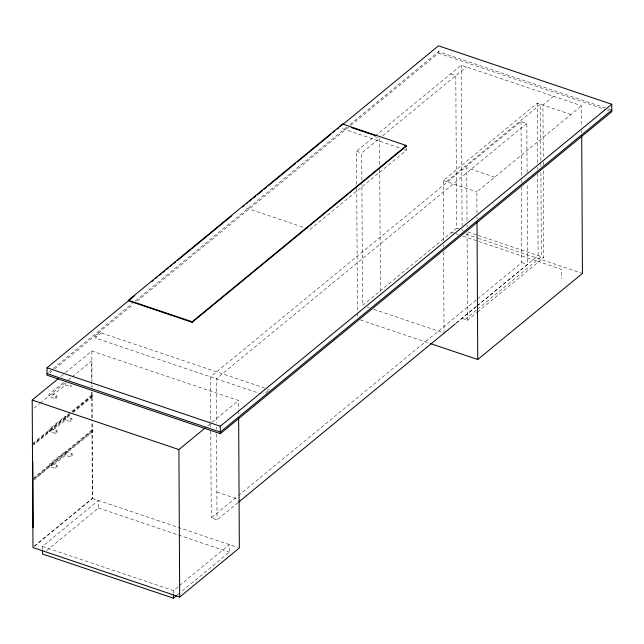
<?xml version="1.0" encoding="UTF-8"?>
<svg xmlns="http://www.w3.org/2000/svg" width="644" height="644" viewBox="0 0 644 644"><rect width="100%" height="100%" fill="white"/><g stroke="black" fill="none" stroke-linecap="round" stroke-linejoin="round"><path stroke-width="0.48" stroke-dasharray="3.22 2.42" d="M71.806 385.732L70.647 386.722L70.599 384.766M48.59 372.345L52.478 369.149M53.251 368.505L132.479 303.348M135.272 301.046L346.858 127.029M349.966 124.477L438.508 51.649L607.034 108.49M50.151 372.651L51.705 371.371M54.812 368.819L133.268 304.298M137.148 301.102L349.974 126.063M350.747 125.419L438.516 53.235L438.5 48.727M101.358 332.964L95.248 337.987L260.643 393.782M60.866 376.49L64.738 373.311M65.511 372.675L91.85 351.004L238.562 400.496L238.61 409.504M34.1 408.175L39.542 403.699M40.322 403.064L65.189 382.608M68.296 380.057L71.404 377.497M72.176 376.861L91.609 360.882L91.738 386.947M356.736 184.401L356.559 151.268L374.43 136.576L379.598 138.323L379.735 165.411M375.194 135.948L461.249 65.165L581.556 105.753L581.661 126.836M361.872 180.103L361.727 153.014L379.598 138.323M382.673 135.787L466.417 66.912M32.723 443.539L91.786 394.965L92.937 395.352L92.945 396.285L73.521 412.265M32.731 444.473L69.254 414.43M72.361 411.878L91.786 395.899L92.945 396.285M69.624 414.527L33.882 443.925L33.891 444.859L70.405 414.825M72.732 411.975L92.937 395.352M406.396 147.774L406.404 150.221L309.997 229.514L305.24 227.912M32.908 478.556L91.963 429.983L93.122 430.377L93.13 431.311L34.068 479.877L34.068 478.943L93.122 430.377M33.689 478.854L91.971 430.916L93.13 431.311M443.555 240.703L443.241 180.513L537.313 103.145L570.93 114.487M446.485 181.6L540.549 104.231L540.863 163.423M527.09 172.423L526.832 123.407L521.052 121.458L210.508 376.869L210.749 423.028M553.566 96.31L542.948 105.044L543.23 158.215M526.832 123.407L216.279 378.817L216.513 423.019M34.043 546.201L92.325 498.271L91.923 421.965M34.518 546.281L92.623 498.496L92.229 422.239M42.488 549.284L42.48 546.434L98.403 500.444L98.443 508.027L46.4 550.829M476.971 212.939L476.866 191.856L581.556 105.753M207.577 425.982L211.449 422.794M212.222 422.158L238.562 400.496M450.631 73.899L455.799 75.646L456.596 228.145L362.532 305.514L361.896 184.12M268.081 390.779L264.668 393.589L262.937 393.001M237.982 502.634L217.02 519.877L211.248 517.929L237.644 496.218M238.417 495.582L476.761 299.549M477.542 298.913L521.793 262.511L521.399 187.485M456.467 322.781L476.528 306.286M477.301 305.65L538.11 255.636L537.684 174.371M456.145 323.208L476.327 306.608M477.107 305.964L527.573 264.459L527.146 183.427M465.145 319.408L476.689 309.909M477.462 309.273L541.346 256.731L540.912 172.455M461.901 318.313L467.544 320.213L476.777 312.622M477.55 311.986L543.745 257.536L543.294 170.258M173.421 593.446L173.405 590.604L178.839 586.129M179.62 585.493L229.328 544.607L229.369 552.19L181.214 591.804M177.325 594.992L180.433 592.44M63.305 382.608L48.855 394.241L48.936 396.358L55.714 398.708C60.633 396.551 50.087 390.675 51.697 396.02L65.455 384.991L70.647 386.722M57.203 465.725C55.473 465.588 55.368 470.611 57.131 467.963C59.457 465.185 49.91 461.362 52.059 466.055L65.777 455.05C67.684 456.475 73.537 458.238 72.136 453.738L65.229 451.412L49.25 464.235L49.298 466.393L56.076 468.743M71.951 418.721C68.457 420.87 73.054 423.293 71.951 418.721L65.044 416.394L49.105 429.17L49.049 431.295L55.931 433.734L57.026 432.816L57.018 430.707L51.866 428.92L51.882 431.037L65.64 420.009L70.832 421.748M72.136 453.738L70.977 454.728L71.017 456.765M56.833 395.682L55.674 396.672L55.714 398.708M57.018 430.707L55.883 431.617L55.891 433.726M607.984 108.812L611.792 110.1M438.516 53.235L606.085 109.762M607.042 110.084L608.942 110.72M494.729 177.156L466.747 167.722L467.021 220.892M342.664 128.72L399.747 147.975M404.504 149.577L406.404 150.221M356.559 151.268L361.727 153.014M443.241 180.513L476.866 191.856M456.596 228.145L460.388 229.417M461.337 229.739L463.229 230.383M467.971 231.977L477.454 235.173M478.395 235.495L543.745 257.536M465.918 234.118L477.285 237.95M478.234 238.272L582.434 273.418M451.46 232.234L455.26 233.514M456.218 233.836L458.117 234.48M462.867 236.082L561.753 269.442L561.801 278.78M521.793 262.511L527.573 264.459M246.249 208.012L304.282 227.59M367.265 307.108L369.165 307.752M373.898 309.345L444.038 333.004M360.278 319.899L429.427 343.228M264.853 388.115L99.627 332.376L94.853 336.305L96.584 336.884M267.711 389.081L269.442 389.66M216.875 492.048L237.233 498.915M92.623 498.496L237.515 547.368M98.443 508.027L229.369 552.19M42.48 546.434L173.405 590.604M581.685 130.853L581.693 132.857M543.246 162.232L543.262 165.242M540.863 164.429L540.88 166.434M537.313 103.145L537.627 163.335M537.643 167.351L537.659 169.356M521.052 121.458L521.358 179.483M521.366 180.481L521.374 182.477M476.995 216.956L477.003 218.96M467.045 224.909L467.053 226.913M467.085 232.935L467.544 320.213M461.249 65.165L462.094 225.811M443.579 244.72L443.587 246.724M443.611 251.74L444.03 332.006M379.759 169.42L380.395 290.814M356.752 188.418L357.404 311.913M357.404 312.92L357.428 316.937M238.618 410.502L238.642 415.501M216.537 427.02L216.545 429.025M216.569 434.024L217.02 519.877M210.749 424.026L210.765 427.02M210.789 431.013L211.248 517.929M91.85 351.004L92.011 381.103M92.028 385.12L92.044 387.125M92.068 392.14L92.205 418.23M91.77 391.954L91.923 420.959M65.503 382.89L65.519 384.975M65.688 417.916L65.696 419.993M65.873 452.933L65.881 455.01"/><path stroke-width="0.97" d="M128.422 300.233L342.64 124.05L406.38 145.552L406.388 146.14L192.17 322.322L128.43 300.82L128.422 300.233L192.17 321.734L406.38 145.552M342.946 124.389L438.484 45.813L611.76 104.264L611.8 111.686L220.328 433.662L47.044 375.202L47.012 367.78L134.781 295.596M151.71 281.669L153.264 280.39M155.59 278.474L157.144 277.202M159.471 275.286L161.024 274.006M162.578 272.734L164.904 270.818M166.458 269.538L168.784 267.622M170.338 266.35L171.892 265.07M173.445 263.79L175.772 261.883M177.325 260.603L231.872 215.74M242.522 206.982L244.068 205.702M246.402 203.794L247.956 202.514M249.502 201.234L251.836 199.318M253.382 198.046L255.716 196.13M257.262 194.85L262.696 190.383M264.249 189.111L266.576 187.195M268.129 185.915L295.564 163.359M297.117 162.079L328.963 135.884M329.446 135.49L331 134.21M333.326 132.294L334.88 131.022M337.206 129.106L338.76 127.826M340.314 126.554L342.64 124.05M238.65 417.505L239.335 547.98L179.684 597.044L32.973 547.553L32.2 400.069L58.54 378.406M179.684 597.044L178.911 449.56L205.251 427.898M220.328 433.662L220.288 426.231L611.76 104.264M611.792 110.1L220.32 432.068L47.036 373.617M238.755 501.998L455.364 323.843M42.496 550.234L42.52 554.025L173.445 598.187L176.553 595.636M430.377 343.542L477.743 359.521L582.434 273.418L581.709 135.868M351.205 127.52L374.985 135.546M404.48 145.496L406.388 146.14M47.012 367.78L220.288 426.231M32.2 400.069L178.911 449.56M477.019 221.971L477.743 359.521M192.17 321.734L192.17 322.322M173.421 594.396L173.445 598.187M32.82 461.515L33.166 527.742"/></g></svg>
